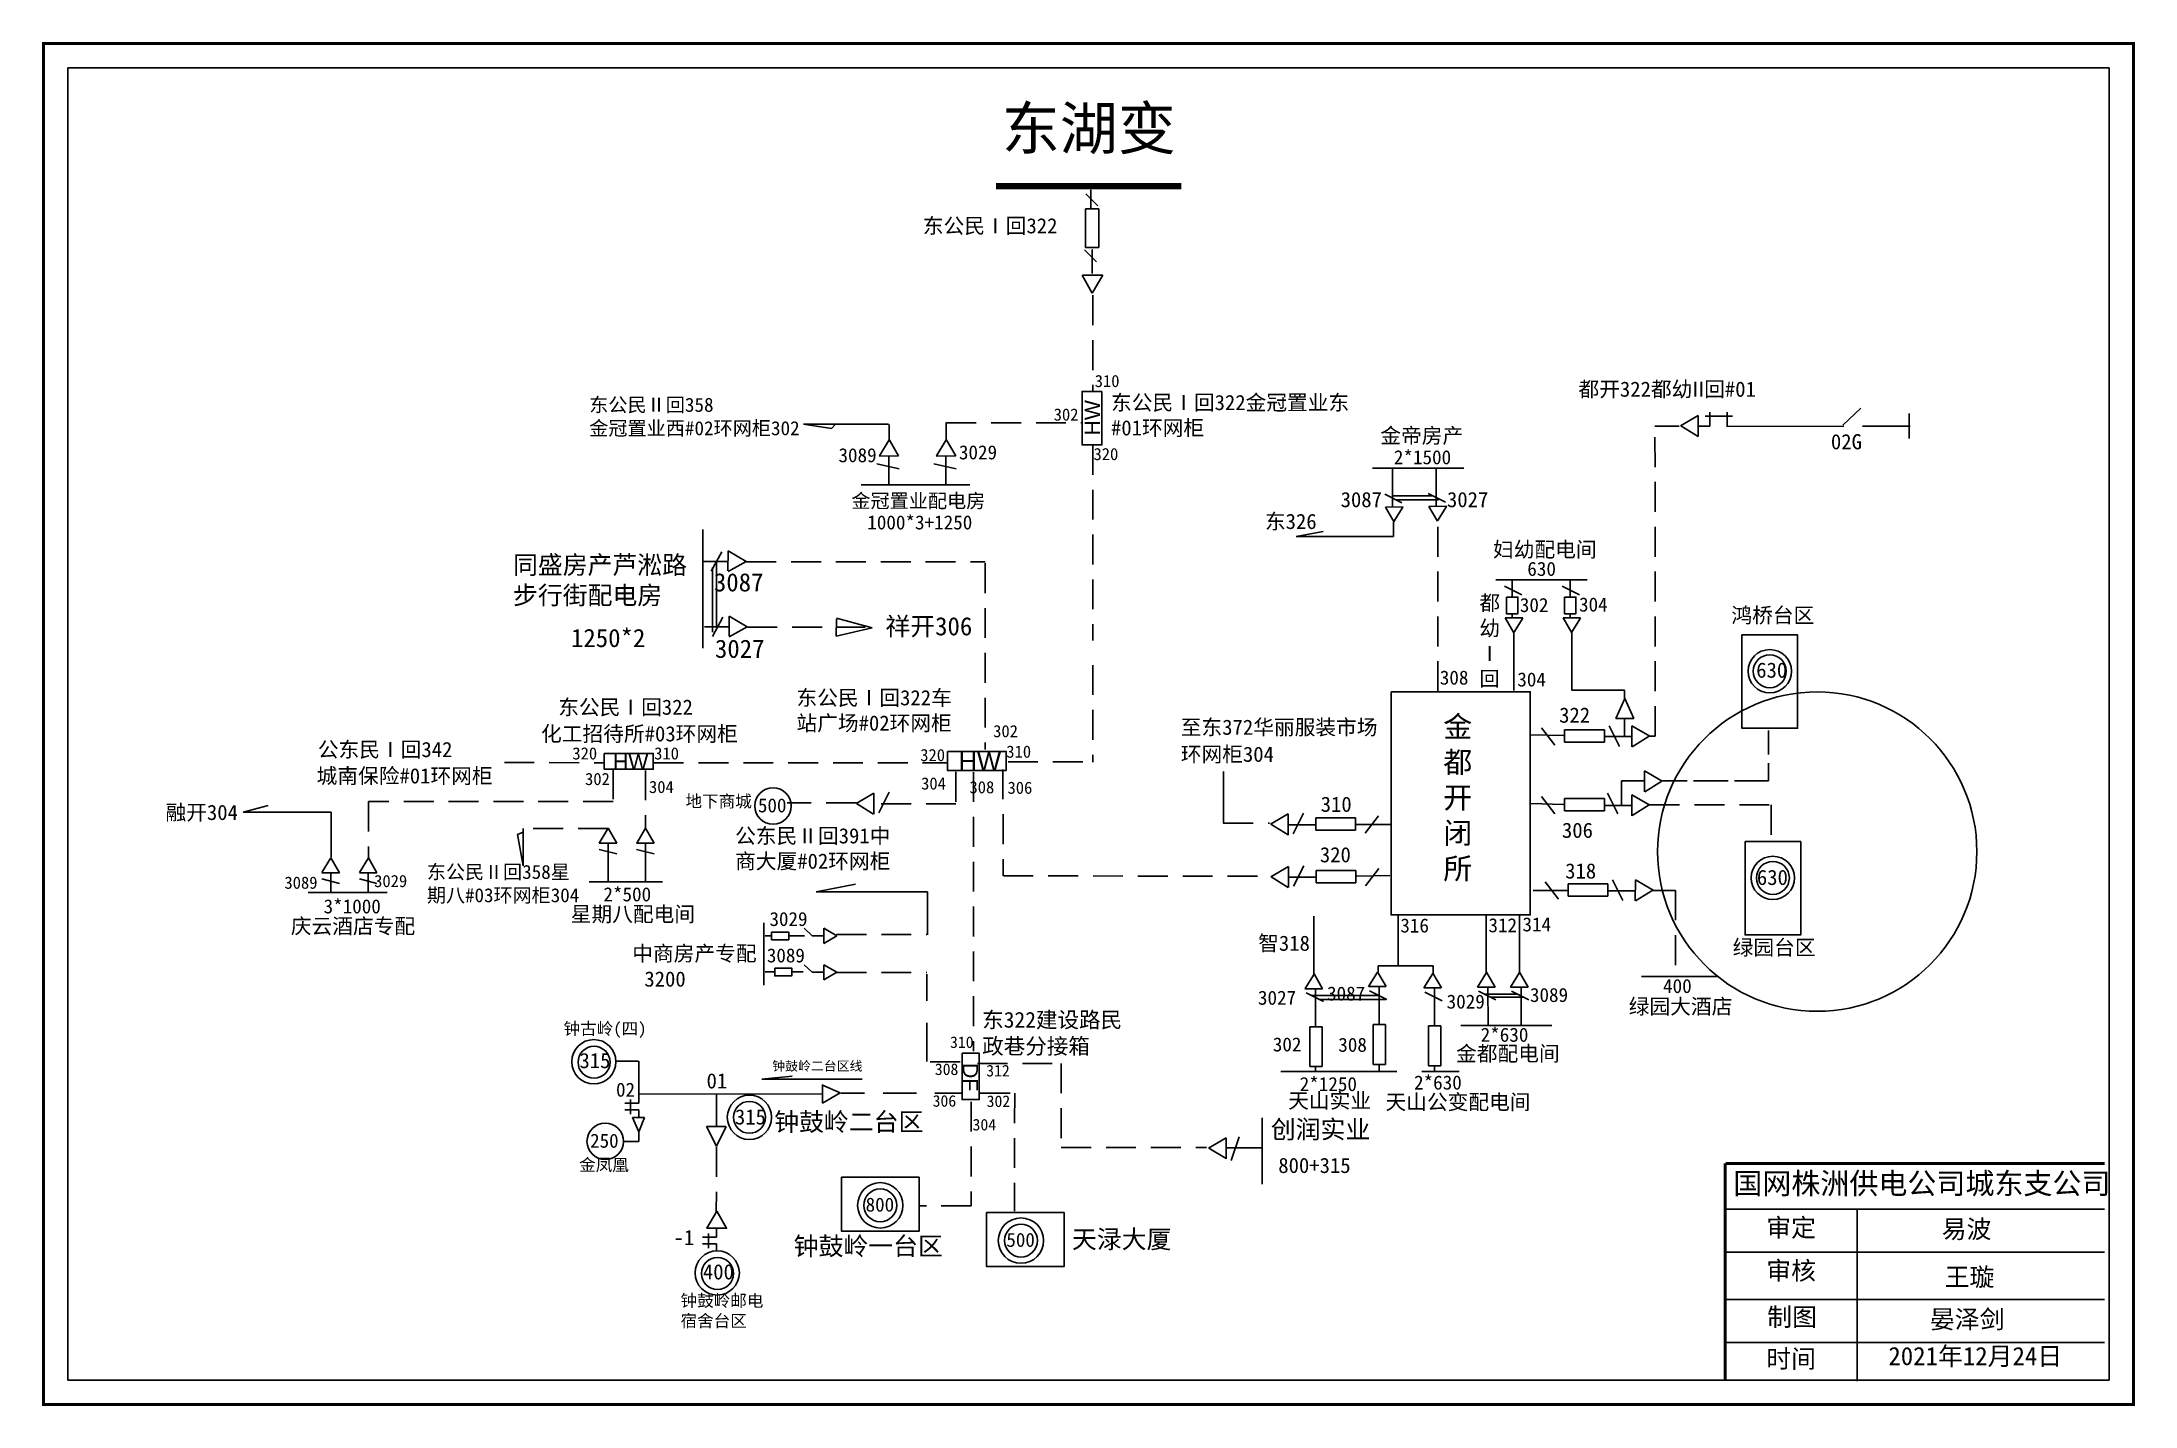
# Model space of a CAD drawing. Extents: x 2 to 346, y -14 to 210.
import ezdxf

# ---------------------------------------------------------------- set-up
doc = ezdxf.new("R2010")
doc.units = 0
doc.header["$LTSCALE"] = 0.774411
doc.linetypes.add('ACAD_ISO02W100', pattern=[15, 12, -3])
doc.linetypes.add('DASHED2', pattern=[9.525, 6.35, -3.175])
doc.layers.get('0').update_dxf_attribs({"linetype": 'CONTINUOUS'})
doc.layers.add('0-RefEdit0', color=7, linetype='CONTINUOUS')
doc.layers.add('Layer2', color=1, linetype='CONTINUOUS')
doc.styles.get("Standard").update_dxf_attribs({"font": '', "height": 2.5})
doc.styles.add('STYLE1', font='txt.shx', dxfattribs={"height": 2.6})
doc.styles.add('字体', font='', dxfattribs={"height": 2.5})
doc.styles.get('Standard').set_extended_font_data('SimSun')
doc.styles.get('字体').set_extended_font_data('SimSun')

msp = doc.modelspace()

# ---------------------------------------------------------------- linework, layer by layer
at = {"linetype": 'ACAD_ISO02W100'}
msp.add_line((174.35, 183.03), (174.35, 186.12), dxfattribs=at)
at = {"linetype": 'Continuous'}
for p, q in [((175.49, 183.52), (173.51, 185.5)), ((175.27, 174.29), (173.29, 176.27)), ((174.54, 176.3), (174.54, 172.35)), ((174.56, 169.15), (172.92, 172.11)), ((172.96, 172.09), (176.31, 172.11)), ((176.31, 172.11), (174.56, 169.15)), ((309.01, 145.23), (309, 149.34)), ((141.02, 147.57), (127.05, 147.57)), ((127.05, 147.57), (131.67, 146.88)), ((131.67, 146.88), (132.31, 147.57)), ((141.15, 145.08), (141.15, 147.54)), ((141.1, 142.35), (141.1, 137.55)), ((150.5, 142.35), (150.5, 137.55)), ((139.1, 141.07), (142.78, 140.23)), ((148.49, 141.07), (152.18, 140.23)), ((224.17, 131.46), (224.17, 129.07)), ((110.48, 130.24), (110.48, 110.71)), ((208.15, 129.07), (212.57, 129.9)), ((224.17, 129.07), (208.15, 129.07)), ((110.63, 124.98), (114.58, 124.98)), ((113.62, 126.59), (111.89, 123.4)), ((114.63, 123.44), (114.65, 126.74)), ((114.65, 126.74), (117.61, 124.98)), ((117.61, 124.98), (114.65, 123.35)), ((110.79, 114.23), (114.75, 114.23)), ((113.78, 115.84), (112.06, 112.65)), ((114.8, 112.69), (114.81, 115.98)), ((114.81, 115.98), (117.77, 114.23)), ((117.77, 114.23), (114.81, 112.6)), ((132.45, 112.69), (132.5, 115.49)), ((138.37, 114.07), (132.45, 112.69)), ((132.5, 115.68), (138.37, 114.07)), ((253.56, 103.82), (262.14, 103.82)), ((262.14, 103.82), (262.14, 102.42)), ((262.21, 102.42), (260.74, 99.14)), ((263.69, 99.14), (262.21, 102.42)), ((260.74, 99.14), (263.69, 99.14)), ((262.14, 98.98), (262.14, 96.2)), ((285.87, 93.22), (285.87, 97.17)), ((285.87, 88.89), (285.87, 91.82)), ((261.66, 84.82), (261.66, 88.89)), ((261.66, 88.89), (265.48, 88.89)), ((268.41, 88.89), (272.49, 88.89)), ((273.51, 88.89), (279.24, 88.89)), ((280.26, 88.89), (285.87, 88.89)), ((80, 80.05), (80.93, 80.44)), ((80.93, 74.89), (80, 80.05)), ((80.93, 81.05), (80.93, 74.89)), ((93.43, 77.62), (96.33, 76.87)), ((99.6, 77.62), (102.51, 76.87)), ((221.6, 58.47), (224.97, 58.47)), ((221.6, 58.47), (221.6, 57.41)), ((224.91, 58.47), (230.7, 58.47)), ((230.7, 58.47), (230.7, 57.18)), ((264.96, 56.68), (277.54, 56.68)), ((220.04, 55.03), (222.9, 55.03)), ((229.14, 54.81), (232, 54.81)), ((210.37, 41.89), (212.42, 41.89)), ((211.34, 41.88), (211.34, 41.04)), ((221.77, 42.21), (221.77, 41.16)), ((230.87, 41.99), (230.87, 40.94)), ((205.62, 41.05), (221.12, 41.05)), ((229.68, 41.07), (234.97, 41.07)), ((112.73, 37.25), (112.73, 32.1)), ((111.12, 32.02), (114.26, 32.02)), ((112.73, 28.81), (111.12, 32.02)), ((114.34, 32.02), (112.73, 28.81)), ((202.53, 22.56), (202.53, 33.46)), ((196.61, 28.49), (202.38, 28.49)), ((197.43, 26.44), (198.75, 30.31)), ((278.79, 18.44), (341.16, 18.44)), ((300.44, 18.43), (300.44, -9.9)), ((278.79, 11.33), (341.16, 11.33)), ((278.79, 3.58), (341.16, 3.58)), ((278.79, -3.52), (341.16, -3.52))]:
    msp.add_line(p, q, dxfattribs=at)
at = {"linetype": 'DASHED2'}
for p, q in [((174.65, 168.78), (174.66, 152.98)), ((275.42, 148.91), (279.91, 148.91)), ((276.22, 149.58), (276.22, 147.27)), ((279.07, 147.22), (279.07, 149.58)), ((298.11, 147.44), (301.04, 150.22)), ((141.15, 144.99), (139.54, 142.38)), ((142.71, 142.36), (141.15, 145.06)), ((150.55, 144.99), (148.93, 142.38)), ((152.11, 142.36), (150.55, 145.06)), ((150.57, 147.81), (172.79, 147.81)), ((276.22, 147.27), (274.35, 147.27)), ((139.52, 142.34), (142.71, 142.36)), ((148.91, 142.34), (152.11, 142.36)), ((174.66, 144.17), (174.66, 111.97)), ((117.65, 124.91), (156.98, 124.91)), ((156.98, 124.69), (156.98, 94.04)), ((117.82, 114.16), (137.21, 114.16)), ((174.66, 107.95), (174.66, 91.99)), ((152.14, 90.37), (152.14, 85.12)), ((159.87, 90.78), (159.92, 73.25)), ((160.72, 92.02), (174.7, 91.99)), ((196.16, 85.53), (196.16, 90.94)), ((138.62, 86.86), (135.7, 85.17)), ((138.65, 83.4), (138.62, 86.86)), ((139.45, 83.62), (141.14, 87.01)), ((135.7, 85.25), (124.38, 85.25)), ((135.78, 85.18), (138.6, 83.43)), ((152.14, 85.12), (138.33, 85.12)), ((196.16, 81.98), (196.16, 85.53)), ((159.95, 73.25), (203.86, 73.22)), ((169.48, 42.41), (169.48, 28.73)), ((154.65, 36.09), (154.65, 18.96)), ((161.81, 37.5), (161.79, 18.1)), ((112.73, 28.65), (112.71, 17.98)), ((169.48, 28.59), (193.37, 28.59)), ((196.61, 30.17), (193.69, 28.47)), ((193.76, 28.48), (196.59, 26.73)), ((196.63, 26.71), (196.61, 30.17)), ((154.65, 18.96), (146.21, 18.96))]:
    msp.add_line(p, q, dxfattribs=at)
at = {"color": 7, "linetype": 'DASHED2'}
for p, q in [((274.28, 149), (271.36, 147.3)), ((274.3, 145.54), (274.28, 149)), ((267.23, 96.27), (267.18, 147.5)), ((271.43, 147.31), (274.26, 145.56)), ((225.72, 133.95), (222.82, 133.93)), ((222.82, 133.93), (224.24, 131.48)), ((224.23, 131.54), (225.71, 133.92)), ((232.9, 134.07), (229.99, 134.05)), ((229.99, 134.05), (231.41, 131.6)), ((231.41, 131.66), (232.88, 134.04)), ((231.44, 103.64), (231.44, 131.67)), ((245.45, 115.7), (242.54, 115.69)), ((242.54, 115.69), (243.96, 113.23)), ((243.96, 113.29), (245.43, 115.67)), ((254.95, 115.7), (252.05, 115.69)), ((252.05, 115.69), (253.47, 113.23)), ((253.46, 113.29), (254.93, 115.67)), ((263.37, 94.48), (263.39, 97.94)), ((263.39, 97.94), (266.31, 96.25)), ((266.24, 96.25), (263.41, 94.5)), ((265.44, 87.08), (265.47, 90.55)), ((265.47, 90.55), (268.39, 88.85)), ((263.37, 83.15), (263.39, 86.61)), ((263.39, 86.61), (266.31, 84.91)), ((268.31, 88.86), (265.49, 87.11)), ((206.81, 83.44), (203.89, 81.74)), ((206.83, 79.98), (206.81, 83.44)), ((266.24, 84.92), (263.41, 83.17)), ((266.32, 84.93), (286.31, 84.93)), ((286.31, 84.93), (286.31, 78.72)), ((196.14, 81.94), (203.72, 81.94)), ((203.96, 81.75), (206.79, 80)), ((206.86, 74.79), (203.94, 73.09)), ((204.01, 73.1), (206.84, 71.35)), ((206.88, 71.33), (206.86, 74.79)), ((263.94, 69.13), (263.96, 72.59)), ((263.96, 72.59), (266.88, 70.89)), ((266.81, 70.9), (263.98, 69.15)), ((266.83, 70.86), (270.58, 70.86)), ((270.58, 70.86), (270.58, 56.68)), ((211.07, 57.08), (209.6, 54.71)), ((212.49, 54.69), (211.07, 57.14)), ((221.52, 57.43), (220.05, 55.05)), ((222.94, 55.03), (221.51, 57.49)), ((230.62, 57.2), (229.15, 54.83)), ((232.04, 54.81), (230.61, 57.26)), ((239.45, 57.35), (237.97, 54.97)), ((240.86, 54.96), (239.44, 57.41)), ((244.9, 57.35), (243.43, 54.97)), ((246.32, 54.96), (244.89, 57.41)), ((209.58, 54.67), (212.49, 54.69)), ((237.96, 54.94), (240.86, 54.96)), ((243.41, 54.94), (246.32, 54.96))]:
    msp.add_line(p, q, dxfattribs=at)
at = {"color": 7, "linetype": 'Continuous'}
for p, q in [((267.18, 147.27), (271.15, 147.27)), ((279.02, 147.22), (298.26, 147.24)), ((301.34, 147.24), (309.18, 147.24)), ((223.98, 133.93), (223.97, 140.22)), ((231.15, 134.05), (231.15, 140.34)), ((225.54, 134.62), (222.7, 136.05)), ((232.72, 134.74), (229.87, 136.17)), ((245.26, 119.52), (242.42, 120.94)), ((243.7, 119.14), (243.7, 121.97)), ((254.77, 119.52), (251.93, 120.94)), ((253.21, 119.14), (253.2, 121.97)), ((243.7, 115.68), (243.7, 116.39)), ((253.21, 115.68), (253.21, 116.39)), ((252.12, 96.35), (246.73, 96.48)), ((250.72, 94.79), (248.53, 97.62)), ((252.3, 97.31), (252.3, 95.28)), ((258.85, 97.31), (252.3, 97.31)), ((258.85, 95.28), (258.85, 97.31)), ((261.35, 94.57), (259.66, 97.96)), ((252.3, 95.28), (258.85, 95.28)), ((263.35, 96.18), (258.92, 96.18)), ((266.31, 96.22), (267.23, 96.22)), ((250.72, 83.45), (248.53, 86.29)), ((261.04, 83.49), (259.34, 86.88)), ((207.63, 80.19), (209.33, 83.58)), ((211.35, 82.81), (217.9, 82.81)), ((211.35, 80.78), (211.35, 82.81)), ((217.9, 82.81), (217.9, 80.78)), ((219.48, 80.29), (221.67, 83.12)), ((252.12, 85.02), (246.73, 85.15)), ((252.3, 85.98), (252.3, 83.95)), ((258.85, 85.98), (252.3, 85.98)), ((252.3, 83.95), (258.85, 83.95)), ((258.85, 83.95), (258.85, 85.98)), ((263.35, 84.84), (258.92, 84.84)), ((206.85, 81.68), (211.28, 81.68)), ((217.9, 80.78), (211.35, 80.78)), ((217.86, 81.7), (223.63, 81.7)), ((206.9, 73.03), (211.33, 73.03)), ((207.68, 71.54), (209.38, 74.93)), ((211.4, 74.16), (217.95, 74.16)), ((211.4, 72.13), (211.4, 74.16)), ((217.95, 74.16), (217.95, 72.13)), ((218.13, 73.2), (223.52, 73.33)), ((219.53, 71.64), (221.72, 74.47)), ((261.87, 69.21), (260.17, 72.6)), ((217.95, 72.13), (211.4, 72.13)), ((252.91, 70.85), (247.14, 70.85)), ((251.29, 69.43), (249.1, 72.27)), ((252.88, 71.96), (252.88, 69.92)), ((259.42, 71.96), (252.88, 71.96)), ((252.88, 69.92), (259.42, 69.92)), ((259.42, 69.92), (259.42, 71.96)), ((263.92, 70.82), (259.49, 70.82)), ((209.77, 54), (212.61, 52.57)), ((211.33, 54.69), (211.34, 48.41)), ((220.21, 54.34), (223.05, 52.92)), ((221.77, 55.04), (221.78, 48.75)), ((229.31, 54.12), (232.15, 52.69)), ((230.87, 54.81), (230.88, 48.53)), ((238.14, 54.27), (240.98, 52.84)), ((239.7, 54.96), (239.71, 48.67)), ((243.59, 54.27), (246.44, 52.84)), ((245.16, 54.96), (245.16, 48.67)), ((210.37, 41.89), (210.37, 48.44)), ((210.37, 48.44), (212.4, 48.44)), ((212.4, 48.44), (212.4, 41.89)), ((220.81, 42.24), (220.81, 48.78)), ((220.81, 48.78), (222.85, 48.78)), ((222.85, 48.78), (222.85, 42.24)), ((229.91, 42.02), (229.91, 48.56)), ((229.91, 48.56), (231.95, 48.56)), ((231.95, 48.56), (231.95, 42.02)), ((222.85, 42.24), (220.81, 42.24)), ((231.95, 42.02), (229.91, 42.02))]:
    msp.add_line(p, q, dxfattribs=at)
at = {"color": 7, "ltscale": 2}
for p, q in [((220.72, 140.35), (235.72, 140.35)), ((112.76, 124.81), (112.76, 114.19)), ((112.07, 123.97), (112.07, 113.36)), ((241.01, 121.98), (256.01, 121.98)), ((243.98, 103.76), (243.98, 113.3)), ((253.49, 103.76), (253.49, 113.3)), ((211.04, 66.61), (211.04, 57.07)), ((224.92, 66.84), (224.92, 58.53)), ((239.42, 66.88), (239.42, 57.34)), ((244.87, 66.88), (244.87, 57.34)), ((250.22, 48.66), (235.21, 48.66)), ((224.69, 41.06), (221.06, 41.05)), ((229.62, 41.08), (228.79, 41.08))]:
    msp.add_line(p, q, dxfattribs=at)
at = {"color": 0, "linetype": 'Continuous'}
for p, q in [((223.97, 135.79), (230.52, 135.79)), ((224.65, 135.12), (231.56, 135.12)), ((34.83, 83.75), (38.95, 84.82)), ((49.32, 83.75), (34.83, 83.75)), ((49.32, 76.35), (49.32, 83.75)), ((94.89, 78.6), (94.89, 72.31)), ((101.06, 78.6), (101.06, 72.31)), ((47.79, 72.76), (50.7, 72)), ((49.25, 73.73), (49.26, 70.54)), ((53.97, 72.76), (56.87, 72)), ((55.43, 73.73), (55.43, 70.54)), ((45.56, 70.54), (58.57, 70.54)), ((129.16, 70.61), (135.62, 71.92)), ((147.46, 70.61), (129.16, 70.61)), ((147.46, 63.56), (147.46, 70.61)), ((147.34, 57.11), (147.34, 52.7)), ((210.73, 53.57), (221.62, 53.57)), ((211.9, 52.93), (222.87, 52.93)), ((239.12, 53.81), (244.37, 53.81)), ((240.06, 53.31), (245.43, 53.31)), ((147.34, 49.09), (147.34, 42.73)), ((120.21, 39.82), (125.21, 40.31)), ((136.69, 39.82), (120.21, 39.82)), ((130.08, 38.87), (133.11, 37.56)), ((130.16, 35.84), (130.16, 38.87)), ((133.11, 37.56), (130.16, 35.84)), ((133.22, 37.5), (137.12, 37.5)), ((140.17, 37.5), (145.67, 37.5)), ((148.66, 37.5), (153.09, 37.5))]:
    msp.add_line(p, q, dxfattribs=at)
at = {"color": 0, "linetype": 'DASHED2'}
for p, q in [((77.84, 91.89), (94.21, 91.88)), ((95.71, 90.8), (95.71, 85.48)), ((101.07, 90.62), (101.07, 81.08)), ((102.41, 91.88), (150.73, 91.85)), ((155.04, 90.34), (155.04, 44.42)), ((95.71, 85.48), (55.47, 85.48)), ((55.47, 85.48), (55.47, 76.2)), ((94.89, 81.05), (80.93, 81.05)), ((94.91, 81.1), (93.44, 78.66)), ((96.33, 78.63), (94.91, 81.1)), ((101.08, 81.1), (99.62, 78.66)), ((102.5, 78.63), (101.08, 81.1)), ((49.28, 76.23), (47.81, 73.8)), ((50.7, 73.76), (49.28, 76.23)), ((55.45, 76.23), (53.98, 73.8)), ((56.87, 73.76), (55.45, 76.23)), ((93.43, 78.63), (96.33, 78.63)), ((99.6, 78.63), (102.5, 78.63)), ((47.79, 73.76), (50.7, 73.76)), ((53.97, 73.76), (56.87, 73.76)), ((132.5, 63.62), (147.34, 63.62)), ((132.5, 57.36), (147.34, 57.36)), ((152.82, 42.66), (147.37, 42.66)), ((155.71, 42.41), (169.48, 42.41)), ((130.16, 37.57), (130.08, 37.57)), ((156.15, 37.48), (161.58, 37.48))]:
    msp.add_line(p, q, dxfattribs=at)
at = {"ltscale": 2}
msp.add_line((103.85, 72.28), (91.77, 72.27), dxfattribs=at)
at = {"color": 0}
for p, q in [((120.51, 65.51), (120.51, 55.29)), ((121.81, 63.38), (120.73, 63.38)), ((127.23, 63.38), (124.62, 63.38)), ((128.49, 63.38), (127.17, 64.63)), ((130.42, 63.38), (128.49, 63.38)), ((132.57, 63.38), (130.42, 64.63)), ((130.42, 64.63), (130.42, 62.14)), ((130.42, 62.14), (132.57, 63.38)), ((128.49, 57.4), (127.17, 58.64)), ((130.42, 58.64), (130.42, 56.15)), ((132.57, 57.4), (130.42, 58.64)), ((120.73, 57.45), (122.32, 57.45)), ((125.13, 57.45), (126.98, 57.45)), ((130.42, 57.4), (128.49, 57.4)), ((130.42, 56.15), (132.57, 57.4))]:
    msp.add_line(p, q, dxfattribs=at)
at = {"color": 0, "linetype": 'ByBlock', "ltscale": 2}
for p, q in [((99.9, 42.77), (96.15, 42.77)), ((99.94, 31.14), (98.94, 33.5)), ((98.94, 33.5), (100.91, 33.5)), ((100.91, 33.5), (99.94, 31.14))]:
    msp.add_line(p, q, dxfattribs=at)
at = {"color": 0, "linetype": 'ByBlock'}
msp.add_line((130.16, 37.41), (100.02, 37.36), dxfattribs=at)
at = {"linetype": 'Continuous', "const_width": 0.5}
msp.add_lwpolyline([(1.97, 210.23), (345.95, 210.23), (345.95, -13.74), (1.97, -13.74)], close=True, dxfattribs=at)
at = {"linetype": 'Continuous'}
for points in [[(6.02, 206.18), (341.9, 206.18), (341.9, -9.69), (6.02, -9.69)], [(176.17, 152.98), (176.17, 144.17), (172.9, 144.17), (172.9, 152.98)], [(281.49, 112.89), (290.66, 112.89), (290.66, 97.55), (281.49, 97.55)], [(223.74, 103.54), (246.66, 103.54), (246.66, 66.83), (223.74, 66.83)], [(150.74, 93.73), (160.42, 93.73), (160.42, 90.61), (150.74, 90.61)], [(282, 78.89), (291.17, 78.89), (291.17, 63.54), (282, 63.54)], [(169.93, 17.86), (169.93, 8.96), (157.19, 8.96), (157.19, 17.86)]]:
    msp.add_lwpolyline(points, close=True, dxfattribs=at)
for points, const_width in [([(158.75, 186.74), (189.23, 186.74)], 1), ([(278.75, 25.94), (278.75, -9.79)], 0.5), ([(278.79, 25.94), (341.16, 25.94)], 0.5)]:
    msp.add_lwpolyline(points, dxfattribs=dict(at, const_width=const_width))
at = {"linetype": 'ACAD_ISO02W100'}
msp.add_lwpolyline([(175.68, 176.63), (173.47, 176.63), (173.47, 183.03), (175.68, 183.03)], close=True, dxfattribs=at)
at = {"color": 0, "linetype": 'Continuous'}
for points in [[(242.74, 119.14), (244.63, 119.14), (244.63, 116.39), (242.74, 116.39)], [(252.28, 119.14), (254.16, 119.14), (254.16, 116.39), (252.28, 116.39)], [(94.27, 93.4), (102.33, 93.4), (102.33, 90.8), (94.27, 90.8)], [(153.16, 44.06), (155.97, 44.06), (155.97, 36.45), (153.16, 36.45)], [(146.07, 23.68), (146.07, 14.79), (133.33, 14.79), (133.33, 23.68)], [(112.78, 18.07), (111.16, 15.28), (114.39, 15.28)]]:
    msp.add_lwpolyline(points, close=True, dxfattribs=at)
at = {"color": 0}
for points in [[(121.81, 64.02), (124.62, 64.02), (124.62, 62.74), (121.81, 62.74)], [(122.32, 58.09), (125.13, 58.09), (125.13, 56.81), (122.32, 56.81)]]:
    msp.add_lwpolyline(points, close=True, dxfattribs=at)
at = {"color": 7, "linetype": 'Continuous'}
for centre, radius in [((286.07, 106.92), 3.57), ((286.07, 106.92), 2.71), ((286.58, 72.92), 3.57), ((286.58, 72.92), 2.71), ((118.16, 33.53), 3.64), ((118.16, 33.53), 2.63)]:
    msp.add_circle(centre, radius, dxfattribs=at)
at = {"color": 1, "linetype": 'Continuous'}
msp.add_circle((293.88, 77.25), 26.27, dxfattribs=at)
at = {"color": 0, "linetype": 'ByBlock'}
for centre, radius in [((122.05, 84.76), 3), ((92.56, 42.68), 3.64), ((92.59, 42.59), 2.63), ((94.43, 29.57), 3), ((112.87, 7.92), 3.64), ((112.9, 7.83), 2.63)]:
    msp.add_circle(centre, radius, dxfattribs=at)
at = {"color": 0}
for radius in [3.73, 2.71]:
    msp.add_circle((139.69, 19.05), radius, dxfattribs=at)
for radius in [3.73, 2.71]:
    msp.add_circle((162.85, 13.25), radius)
at = {"layer": '0-RefEdit0', "linetype": 'DASHED2', "ltscale": 2}
msp.add_line((150.53, 147.85), (150.53, 145.03), dxfattribs=at)
at = {"layer": '0-RefEdit0', "ltscale": 2}
msp.add_line((136.54, 137.58), (154.45, 137.58), dxfattribs=at)
at = {"layer": '0-RefEdit0', "color": 0, "linetype": 'ByBlock', "ltscale": 2}
for p, q in [((99.94, 37.28), (99.94, 42.79)), ((99.95, 35.85), (97.63, 35.85)), ((97.63, 34.75), (99.95, 34.75)), ((98.61, 36.48), (98.61, 34.05)), ((99.95, 37.27), (99.95, 35.85)), ((99.95, 34.75), (99.95, 33.51)), ((99.94, 31.12), (99.94, 29.57)), ((99.94, 29.57), (97.47, 29.57)), ((112.73, 13.81), (110.42, 13.81)), ((111.4, 14.44), (111.4, 12.01)), ((112.73, 15.23), (112.73, 13.81)), ((110.41, 12.71), (112.74, 12.71)), ((112.74, 12.71), (112.74, 11.47))]:
    msp.add_line(p, q, dxfattribs=at)

# ---------------------------------------------------------------- texts
at = {"color": 7, "linetype": 'Continuous'}
for s, height, p in [('310', 2, (174.98, 153.68)), ('302', 2, (168.23, 148.16)), ('320', 2, (174.78, 141.66)), ('2*1500', 2.31, (224.21, 140.98)), ('630', 2.31, (246.17, 122.62)), ('302', 2.31, (244.94, 116.67)), ('304', 2.31, (254.68, 116.75)), ('308', 2.31, (231.77, 104.73)), ('304', 2.31, (244.52, 104.42)), ('322', 2.5, (251.41, 98.46)), ('302', 2, (158.27, 96.07)), ('320', 2, (146.27, 92.14)), ('310', 2, (160.43, 92.7)), ('304', 2, (146.41, 87.46)), ('308', 2, (154.37, 86.84)), ('306', 2, (160.63, 86.76)), ('310', 2.5, (212.17, 83.79)), ('306', 2.5, (251.87, 79.51)), ('318', 2.5, (252.4, 72.82)), ('316', 2.31, (225.27, 63.94)), ('312', 2.31, (239.77, 63.98)), ('314', 2.31, (245.37, 64.12)), ('400', 2.31, (268.51, 53.98)), ('3027', 2.31, (201.84, 52.05)), ('3087', 2.31, (213.21, 52.74)), ('3029', 2.31, (232.89, 51.42)), ('3089', 2.31, (246.6, 52.51)), ('2*630', 2.31, (238.49, 45.96)), ('302', 2.31, (204.29, 44.37)), ('308', 2.31, (215.06, 44.31)), ('2*1250', 2.31, (208.71, 37.85)), ('2*630', 2.31, (227.53, 38.1))]:
    msp.add_text(s, height=height, dxfattribs=at).set_placement(p)
at = {"color": 7, "linetype": 'Continuous', "style": '字体'}
for s, p in [('3087', (215.45, 133.92)), ('3027', (232.95, 133.92)), ('东326', (202.99, 130.33)), ('鸿桥台区', (279.76, 114.89)), ('智318', (201.88, 60.93)), ('绿园台区', (279.97, 60.23)), ('绿园大酒店', (262.86, 50.53)), ('金都配电间', (234.45, 42.77)), ('天山实业', (206.82, 35.03)), ('天山公变配电间', (222.83, 34.81))]:
    msp.add_text(s, height=2.5, dxfattribs=at).set_placement(p)
at = {"linetype": 'Continuous', "style": '字体'}
for s, p in [('东公民Ⅰ回322', (86.7, 99.77)), ('化工招待所#03环网柜', (83.87, 95.39)), ('至东372华丽服装市场', (189.14, 96.47)), ('公东民Ⅰ回342', (47.13, 92.8)), ('环网柜304', (189.14, 92.02)), ('城南保险#01环网柜', (46.93, 88.47)), ('星期八配电间', (88.75, 65.72))]:
    msp.add_text(s, height=2.5, dxfattribs=at).set_placement(p)
at = {"color": 0, "linetype": 'Continuous'}
for s, height, p in [('320', 2, (89.02, 92.41)), ('310', 2, (102.48, 92.41)), ('302', 2, (91.11, 88.2)), ('304', 2, (101.63, 86.89)), ('320', 2.5, (212.03, 75.49)), ('3089', 2, (41.64, 71.14)), ('3029', 2, (56.4, 71.41)), ('3*1000', 2.31, (48.08, 67.09))]:
    msp.add_text(s, height=height, dxfattribs=at).set_placement(p)
at = {"color": 0, "linetype": 'Continuous', "style": '字体'}
for s, p in [('融开304', (22.06, 82.45)), ('庆云酒店专配', (42.69, 63.75)), ('3200', (100.87, 55.04))]:
    msp.add_text(s, height=2.5, dxfattribs=at).set_placement(p)
at = {"color": 0, "linetype": 'ByBlock'}
for s, p in [('500', (119.56, 83.71)), ('02', (96.21, 36.93)), ('250', (91.94, 28.53))]:
    msp.add_text(s, height=2.3, dxfattribs=at).set_placement(p)
at = {"linetype": 'Continuous'}
msp.add_text('2*500', height=2.31, dxfattribs=at).set_placement((94.13, 69.07))
at = {"color": 0}
for s, p in [('3029', (121.46, 65.01)), ('3089', (121.03, 59.02)), ('800', (137.28, 18.02))]:
    msp.add_text(s, height=2.3, dxfattribs=at).set_placement(p)
at = {"color": 0, "linetype": 'ByBlock', "style": '字体'}
msp.add_text('钟古岭(四)', height=2, dxfattribs=at).set_placement((87.58, 47.13))
at = {"style": '字体'}
for s, p in [('钟鼓岭二台区', (122.24, 31.3)), ('天渌大厦', (171.23, 11.98))]:
    msp.add_text(s, height=3, dxfattribs=at).set_placement(p)
at = {"color": 0, "style": '字体'}
msp.add_text('钟鼓岭一台区', height=3, dxfattribs=at).set_placement((125.44, 10.85))
msp.add_text('500', height=2.3).set_placement((160.44, 12.22))
at = {"color": 7, "linetype": 'Continuous', "insert": (159.68, 199.77), "char_height": 7, "width": 132.2648, "attachment_point": 1, "style": '字体'}
msp.add_mtext('东湖变', dxfattribs=at)
at = {"linetype": 'Continuous', "attachment_point": 1, "style": '字体'}
for s, insert, char_height, width in [('东公民Ⅰ回322', (146.7, 181.47), 2.5, 34.95), ('东公民Ⅱ回358\\P金冠置业西#02环网柜302', (91.79, 151.92), 2.31, 40.4966), ('东公民Ⅰ回322金冠置业东#01环网柜', (177.66, 152.39), 2.5, 41.5625), ('3089', (132.81, 143.63), 2.31, 40.4966), ('3029', (152.63, 144.1), 2.31, 40.4966), ('金冠置业配电房', (134.93, 136.12), 2.31, 40.4966), ('1000*3+1250', (137.55, 132.57), 2.31, 40.4966), ('{\\H1.167x;金都开闭所 }', (232.34, 99.56), 3, 5.8939), ('{\\fArial|b0|i0|c0|p32;HW}', (152.58, 93.61), 3, 49.875), ('{\\H0.92x;东公民Ⅱ回358星\\P期八#03环网柜304}', (65.08, 75.06), 2.5, 31.0667), ('创润实业', (203.96, 33.05), 3, 28.6667), ('国网株洲供电公司城东支公司', (280.07, 24.41), 3.5, 82.0179), ('审定', (285.49, 16.88), 3, 23.4615), ('易波', (314.36, 16.65), 3, 23.4615), ('审核', (285.49, 9.81), 3, 23.4615), ('王璇', (314.85, 8.77), 3, 33.0539), ('制图', (285.65, 2.19), 3, 23.4615), ('晏泽剑', (312.43, 1.81), 3, 60.45), ('时间', (285.49, -4.69), 3, 23.4615), ('2021年12月24日', (305.59, -4.25), 3, 30.6383)]:
    msp.add_mtext(s, dxfattribs=dict(at, insert=insert, char_height=char_height, width=width))
at = {"linetype": 'DASHED2', "insert": (254.59, 154.59), "char_height": 2.5, "width": 29.5549, "attachment_point": 1, "style": '字体'}
msp.add_mtext('都开322都幼{\\fArial|b0|i0|c0|p32;II}回#01', dxfattribs=at)
at = {"linetype": 'Continuous', "insert": (173.35, 145.72), "char_height": 2.5, "width": 41.5625, "attachment_point": 1, "rotation": 90, "style": '字体'}
msp.add_mtext('{\\fArial|b0|i0|c0|p32;HW}', dxfattribs=at)
at = {"color": 7, "linetype": 'DASHED2', "char_height": 2, "attachment_point": 1, "style": '字体'}
for s, insert, width in [('{\\H1.25x;金帝房产}', (221.98, 146.95), 18.0777), ('{\\H1.25x;妇幼配电间}', (240.53, 128.21), 18.0777), ('{\\H1.25x;都幼\\PⅠ\\P\\H0.9778x;回}', (238.28, 119.43), 4.7647)]:
    msp.add_mtext(s, dxfattribs=dict(at, insert=insert, width=width))
at = {"linetype": 'DASHED2', "char_height": 2.5, "attachment_point": 1}
for s, insert, width in [('02G', (296.13, 145.94), 9.7177), ('630', (283.84, 108.36), 6.2597), ('630', (283.95, 74.26), 6.2597)]:
    msp.add_mtext(s, dxfattribs=dict(at, insert=insert, width=width))
at = {"linetype": 'Continuous', "attachment_point": 1}
for s, insert, char_height, width in [('同盛房产芦淞路\\P步行街配电房', (79.25, 125.93), 3, 43.4593), ('3087', (112.31, 123.06), 3, 6.7865), ('1250*2', (88.79, 113.9), 3, 6.7865), ('祥开306', (140.53, 115.83), 3, 51.4444), ('3027', (112.48, 112.13), 3, 6.7865), ('304', (154.88, 33.27), 1.898, 4.8851), ('800+315', (205.19, 26.87), 2.5, 10.1067)]:
    msp.add_mtext(s, dxfattribs=dict(at, insert=insert, char_height=char_height, width=width))
at = {"color": 0, "linetype": 'Continuous', "attachment_point": 1}
for s, insert, char_height, width, style in [('东公民Ⅰ回322车站广场#02环网柜', (125.9, 103.82), 2.5, 28.7366, '字体'), ('{\\fArial|b0|i0|c0|p32;HW}', (95.71, 93.3), 2.5, 41.5625, '字体'), ('公东民Ⅱ回391中商大厦#02环网柜', (115.8, 81.1), 2.5, 28.7366, '字体'), ('中商房产专配', (98.88, 61.75), 2.5, 28.7955, '字体'), ('{\\fSimSun|b0|i0|c134|p2;东322建设路民政巷分接箱}', (156.46, 50.88), 2.6, 24.4082, 'STYLE1'), ('钟鼓岭二台区线', (121.91, 42.76), 1.557, 17.2131, '字体')]:
    msp.add_mtext(s, dxfattribs=dict(at, insert=insert, char_height=char_height, width=width, style=style))
at = {"color": 0, "linetype": 'ByBlock', "char_height": 2.5, "attachment_point": 1, "rotation": 359.8685, "style": '字体'}
for s, insert, width in [('\\pt7.5;{\\H0.8x;地下商城}', (107.64, 86.56), 12.1862), ('\\pt7.5;{\\H0.8x;金凤凰}', (90.13, 26.72), 9.1248), ('\\pt7.5;{\\H0.8x;钟鼓岭邮电宿舍台区}', (106.83, 4.39), 13.6918)]:
    msp.add_mtext(s, dxfattribs=dict(at, insert=insert, width=width))
at = {"color": 0, "linetype": 'Continuous', "char_height": 1.898, "width": 4.8851, "attachment_point": 1}
for s, insert in [('310', (151.17, 46.84)), ('308', (148.67, 42.39)), ('312', (157.13, 42.16)), ('306', (148.31, 37.18)), ('302', (157.2, 37.13))]:
    msp.add_mtext(s, dxfattribs=dict(at, insert=insert))
at = {"color": 0, "linetype": 'Continuous', "insert": (155.77, 42.47), "char_height": 2.5, "width": 14.5033, "attachment_point": 1, "rotation": 270, "style": '字体'}
msp.add_mtext('{\\fArial|b0|i0|c0|p32;DF}', dxfattribs=at)
at = {"color": 0, "linetype": 'DASHED2', "char_height": 2.5, "width": 8.1529, "attachment_point": 1}
for s, insert in [('01', (111.1, 40.78)), ('-1', (105.67, 15.01))]:
    msp.add_mtext(s, dxfattribs=dict(at, insert=insert))
at = {"layer": 'Layer2', "color": 0, "linetype": 'ByBlock', "char_height": 2.5, "width": 4.9298, "attachment_point": 1}
for s, insert in [('315', (90.19, 44.12)), ('400', (110.5, 9.36))]:
    msp.add_mtext(s, dxfattribs=dict(at, insert=insert))
at = {"layer": 'Layer2', "color": 0, "linetype": 'Continuous', "insert": (115.77, 34.85), "char_height": 2.5, "width": 4.9298, "attachment_point": 1}
msp.add_mtext('315', dxfattribs=at)

doc.saveas('drawing.dxf')
